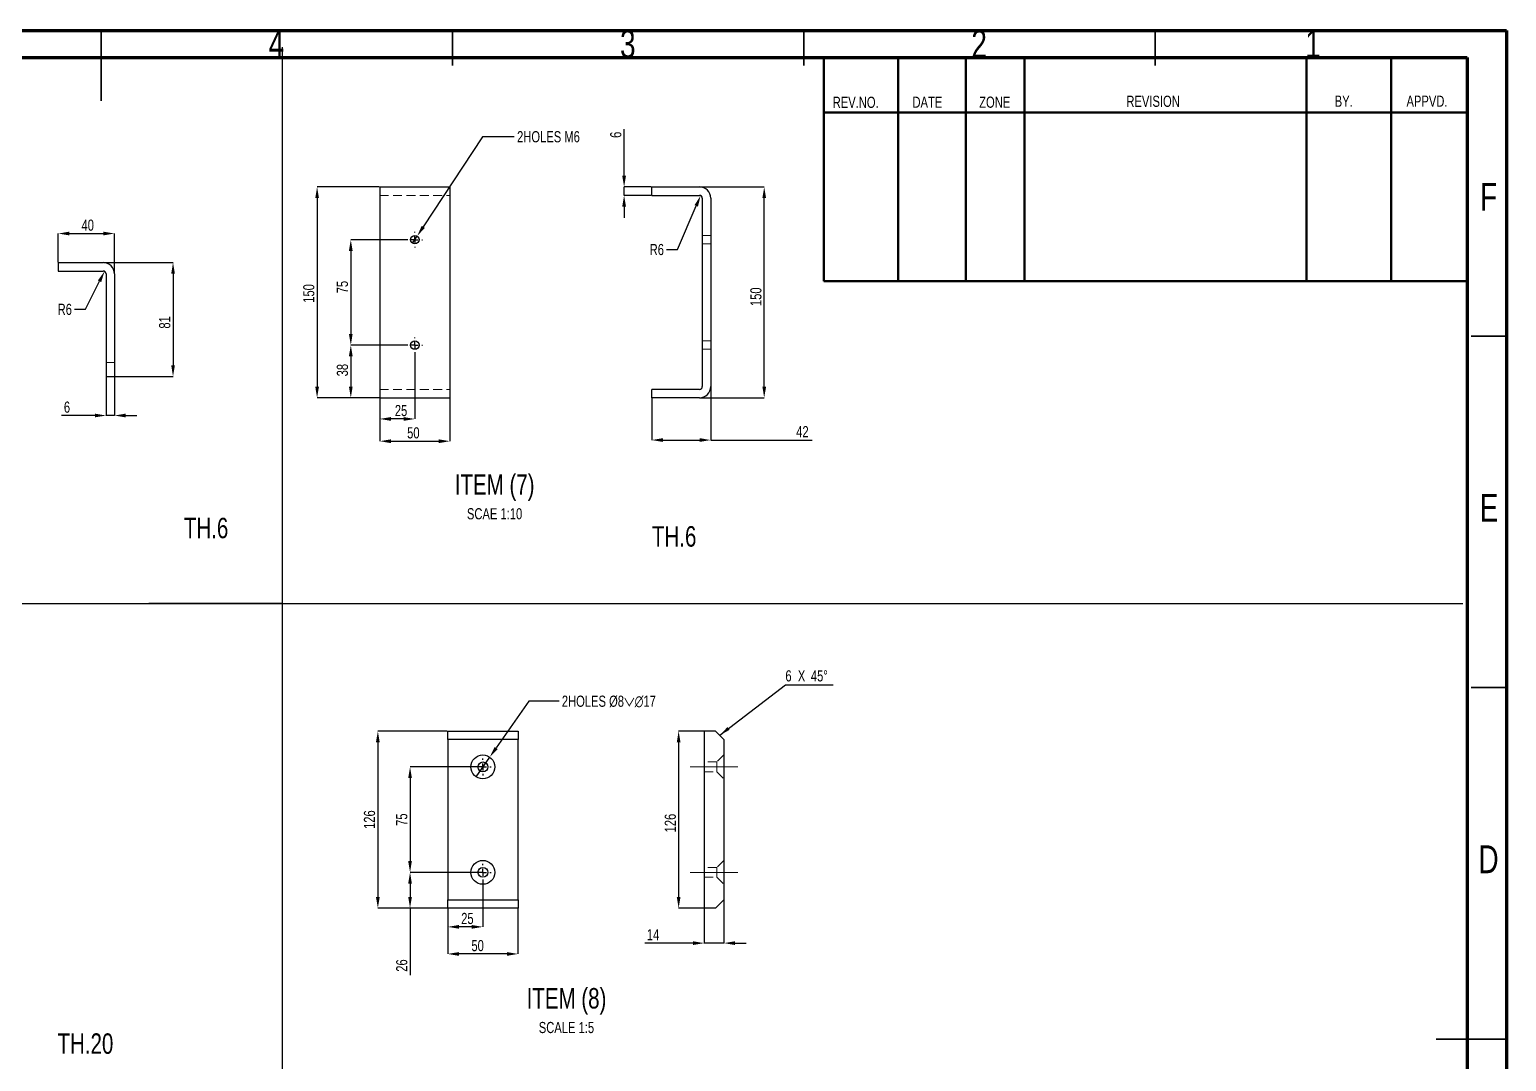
# Model space of a CAD drawing. Header units: millimetres. Extents: x 15 to 1268, y -316 to 292.
# Drawn here: x 633.7 to 843.9, y -175.8 to -29 of the extents above; entities that cross this region are included whole.
import ezdxf

# ---------------------------------------------------------------- set-up
doc = ezdxf.new("R2010")
doc.units = ezdxf.units.MM
doc.header["$PDSIZE"] = -1
doc.linetypes.add('CENTERX2', pattern=[20.32, 12.7, -2.54, 2.54, -2.54])
doc.linetypes.add('HIDDEN', pattern=[1.905, 1.27, -0.635])
doc.layers.add('FORMAT', color=7, linetype='Continuous')
doc.styles.add('SLDTEXTSTYLE0', font='TXT', dxfattribs={"width": 0.75})
doc.dimstyles.new('SLDDIMSTYLE10', dxfattribs={"dimtxt": 1.5875, "dimasz": 1.5875, "dimexe": 0, "dimexo": 0.0625, "dimgap": 0.396875, "dimtad": 0, "dimtih": 1, "dimtoh": 1, "dimdec": 0, "dimlfac": 5, "dimrnd": 1e-09, "dimzin": 12, "dimdsep": 46, "dimtxsty": 'SLDTEXTSTYLE0', "dimblk1": 'NONE', "dimsah": 1, "dimcen": 0, "dimadec": 0, "dimazin": 3, "dimtfac": 1, "dimtdec": 0, "dimtmove": 0, "dimatfit": 3, "dimldrblk": 'NONE', "dimfxl": 1, "dimfrac": 2, "dimtolj": 1, "dimtzin": 12, "dimarcsym": 0})
doc.dimstyles.new('SLDDIMSTYLE18', dxfattribs={"dimtxt": 1.5875, "dimasz": 1.5875, "dimexe": 0, "dimexo": 0.0625, "dimgap": 0.396875, "dimtad": 0, "dimtih": 1, "dimtoh": 1, "dimdec": 0, "dimlfac": 5, "dimrnd": 1e-09, "dimzin": 12, "dimdsep": 46, "dimtxsty": 'SLDTEXTSTYLE0', "dimblk1": 'NONE', "dimsah": 1, "dimcen": 0, "dimadec": 0, "dimazin": 3, "dimtfac": 1, "dimtdec": 0, "dimtmove": 0, "dimatfit": 3, "dimldrblk": 'NONE', "dimfxl": 1, "dimfrac": 2, "dimtolj": 1, "dimtzin": 12, "dimarcsym": 0})
doc.dimstyles.new('SLDDIMSTYLE28', dxfattribs={"dimtxt": 1.5875, "dimasz": 1.5875, "dimexe": 0, "dimexo": 0.0625, "dimgap": 0.396875, "dimtad": 0, "dimtih": 1, "dimtoh": 1, "dimdec": 0, "dimlfac": 5, "dimrnd": 1e-09, "dimzin": 12, "dimdsep": 46, "dimtxsty": 'SLDTEXTSTYLE0', "dimsah": 1, "dimcen": 0, "dimadec": 0, "dimazin": 3, "dimtfac": 1, "dimtdec": 0, "dimtofl": 0, "dimtmove": 1, "dimatfit": 3, "dimfxl": 1, "dimfrac": 2, "dimtolj": 1, "dimtzin": 12, "dimarcsym": 0})
doc.dimstyles.new('SLDDIMSTYLE6', dxfattribs={"dimtxt": 1.5875, "dimasz": 1.5875, "dimexe": 0, "dimexo": 0.0625, "dimgap": 0.396875, "dimtad": 1, "dimdec": 0, "dimlfac": 5, "dimrnd": 1e-09, "dimzin": 12, "dimdsep": 46, "dimtxsty": 'SLDTEXTSTYLE0', "dimsah": 1, "dimcen": 0.09, "dimadec": 0, "dimazin": 3, "dimtfac": 1, "dimtdec": 0, "dimtofl": 0, "dimtmove": 0, "dimatfit": 3, "dimfxl": 1, "dimfrac": 2, "dimtolj": 1, "dimtzin": 12, "dimarcsym": 0})
doc.dimstyles.new('SLDDIMSTYLE7', dxfattribs={"dimtxt": 1.5875, "dimasz": 1.5875, "dimexe": 0, "dimexo": 0.0625, "dimgap": 0.396875, "dimtad": 1, "dimdec": 0, "dimlfac": 5, "dimrnd": 1e-09, "dimzin": 12, "dimdsep": 46, "dimtxsty": 'SLDTEXTSTYLE0', "dimsah": 1, "dimcen": 0.09, "dimadec": 0, "dimazin": 3, "dimtfac": 1, "dimtdec": 0, "dimtmove": 0, "dimatfit": 0, "dimfxl": 1, "dimfrac": 2, "dimtolj": 1, "dimtzin": 12, "dimarcsym": 0})

# ---------------------------------------------------------------- blocks, each defined once
blk = doc.blocks.new('*D982')
at = {"layer": 'Defpoints', "color": 0}
for p in [(644.24, -62.18), (645.84, -78.38), (654.17, -78.38)]:
    blk.add_point(p, dxfattribs=at)
at = {"layer": 'FORMAT', "color": 0, "lineweight": -2}
for p, q in [((644.3, -62.18), (654.17, -62.18)), ((654.17, -63.77), (654.17, -76.79)), ((645.9, -78.38), (654.17, -78.38))]:
    blk.add_line(p, q, dxfattribs=at)
at = {"layer": 'FORMAT', "color": 0}
for points in [[(653.91, -63.77), (654.44, -63.77), (654.17, -62.18)], [(653.91, -76.79), (654.44, -76.79), (654.17, -78.38)]]:
    blk.add_solid(points, dxfattribs=at)
at = {"layer": 'FORMAT', "color": 0, "insert": (652.19, -70.69), "char_height": 1.587, "attachment_point": 2, "rotation": 90, "style": 'SLDTEXTSTYLE0'}
blk.add_mtext('\\A1;81', dxfattribs=at)
blk = doc.blocks.new('*D983')
at = {"layer": 'Defpoints', "color": 0}
for p in [(645.84, -58.05), (637.84, -62.18), (645.84, -63.78)]:
    blk.add_point(p, dxfattribs=at)
at = {"layer": 'FORMAT', "color": 0, "lineweight": -2}
for p, q in [((637.84, -62.12), (637.84, -58.05)), ((639.43, -58.05), (644.25, -58.05)), ((645.84, -63.72), (645.84, -58.05))]:
    blk.add_line(p, q, dxfattribs=at)
at = {"layer": 'FORMAT', "color": 0}
for points in [[(639.43, -57.78), (639.43, -58.31), (637.84, -58.05)], [(644.25, -57.78), (644.25, -58.31), (645.84, -58.05)]]:
    blk.add_solid(points, dxfattribs=at)
at = {"layer": 'FORMAT', "color": 0, "insert": (642.03, -56.06), "char_height": 1.587, "attachment_point": 2, "style": 'SLDTEXTSTYLE0'}
blk.add_mtext('\\A1;40', dxfattribs=at)
blk = doc.blocks.new('*D984')
at = {"layer": 'Defpoints', "color": 0}
for p in [(644.64, -78.38), (645.84, -78.38), (645.84, -83.94)]:
    blk.add_point(p, dxfattribs=at)
at = {"layer": 'FORMAT', "color": 0, "lineweight": -2}
for p, q in [((644.64, -78.44), (644.64, -83.94)), ((645.84, -78.44), (645.84, -83.94)), ((643.05, -83.94), (638.28, -83.94)), ((645.84, -83.94), (644.64, -83.94)), ((647.43, -83.94), (649.02, -83.94))]:
    blk.add_line(p, q, dxfattribs=at)
at = {"layer": 'FORMAT', "color": 0}
for points in [[(643.05, -83.67), (643.05, -84.2), (644.64, -83.94)], [(647.43, -83.67), (647.43, -84.2), (645.84, -83.94)]]:
    blk.add_solid(points, dxfattribs=at)
at = {"layer": 'FORMAT', "color": 0, "insert": (639.08, -81.95), "char_height": 1.587, "attachment_point": 2, "style": 'SLDTEXTSTYLE0'}
blk.add_mtext('\\A1;6', dxfattribs=at)
blk = doc.blocks.new('*D985')
at = {"layer": 'Defpoints', "color": 0}
for p in [(644.24, -63.78), (644.42, -63.42)]:
    blk.add_point(p, dxfattribs=at)
at = {"layer": 'FORMAT', "color": 0, "lineweight": -2}
for p, q in [((641.72, -68.83), (643.71, -64.84)), ((640.13, -68.83), (641.72, -68.83))]:
    blk.add_line(p, q, dxfattribs=at)
at = {"layer": 'FORMAT', "color": 0}
blk.add_solid([(643.47, -64.73), (643.95, -64.96), (644.42, -63.42)], dxfattribs=at)
at = {"layer": 'FORMAT', "color": 0, "insert": (637.75, -68.04), "char_height": 1.587, "attachment_point": 1, "style": 'SLDTEXTSTYLE0'}
blk.add_mtext('\\A1;R6', dxfattribs=at)
blk = doc.blocks.new('*D989')
at = {"layer": 'Defpoints', "color": 0}
for p in [(699.24, -132.54), (697.29, -135.32)]:
    blk.add_point(p, dxfattribs=at)
at = {"layer": 'FORMAT', "color": 0, "lineweight": -2}
for p, q in [((704.82, -124.6), (700.15, -131.24)), ((709.11, -124.6), (704.82, -124.6)), ((697.29, -135.32), (699.24, -132.54))]:
    blk.add_line(p, q, dxfattribs=at)
at = {"layer": 'FORMAT', "color": 0}
blk.add_solid([(699.94, -131.09), (700.37, -131.39), (699.24, -132.54)], dxfattribs=at)
at = {"layer": 'FORMAT', "color": 0, "insert": (709.5, -123.79), "char_height": 1.5875, "attachment_point": 1, "style": 'SLDTEXTSTYLE0'}
blk.add_mtext('\\A1;2HOLES %%c8{\\fGDT;w}∅17', dxfattribs=at)
blk = doc.blocks.new('_None')
blk = doc.blocks.new('*D990')
at = {"layer": 'Defpoints', "color": 0}
for p in [(698.26, -133.93), (687.9, -148.93), (698.26, -148.93)]:
    blk.add_point(p, dxfattribs=at)
at = {"layer": 'FORMAT', "color": 0, "lineweight": -2}
for p, q in [((698.2, -133.93), (687.9, -133.93)), ((687.9, -135.52), (687.9, -147.34)), ((698.2, -148.93), (687.9, -148.93))]:
    blk.add_line(p, q, dxfattribs=at)
at = {"layer": 'FORMAT', "color": 0}
for points in [[(687.64, -135.52), (688.16, -135.52), (687.9, -133.93)], [(687.64, -147.34), (688.16, -147.34), (687.9, -148.93)]]:
    blk.add_solid(points, dxfattribs=at)
at = {"layer": 'FORMAT', "color": 0, "insert": (685.92, -141.43), "char_height": 1.587, "attachment_point": 2, "rotation": 90, "style": 'SLDTEXTSTYLE0'}
blk.add_mtext('\\A1;75', dxfattribs=at)
blk = doc.blocks.new('*D991')
at = {"layer": 'Defpoints', "color": 0}
for p in [(698.26, -148.93), (687.9, -154.03), (693.26, -154.03)]:
    blk.add_point(p, dxfattribs=at)
at = {"layer": 'FORMAT', "color": 0, "lineweight": -2}
for p, q in [((698.2, -148.93), (687.9, -148.93)), ((687.9, -150.52), (687.9, -152.44)), ((693.2, -154.03), (687.9, -154.03)), ((687.9, -154.03), (687.9, -163.58))]:
    blk.add_line(p, q, dxfattribs=at)
at = {"layer": 'FORMAT', "color": 0}
for points in [[(687.64, -150.52), (688.16, -150.52), (687.9, -148.93)], [(687.64, -152.44), (688.16, -152.44), (687.9, -154.03)]]:
    blk.add_solid(points, dxfattribs=at)
at = {"layer": 'FORMAT', "color": 0, "insert": (685.92, -162.19), "char_height": 1.587, "attachment_point": 2, "rotation": 90, "style": 'SLDTEXTSTYLE0'}
blk.add_mtext('\\A1;26', dxfattribs=at)
blk = doc.blocks.new('*D992')
at = {"layer": 'Defpoints', "color": 0}
for p in [(693.26, -128.83), (683.32, -154.03), (693.26, -154.03)]:
    blk.add_point(p, dxfattribs=at)
at = {"layer": 'FORMAT', "color": 0, "lineweight": -2}
for p, q in [((693.2, -128.83), (683.32, -128.83)), ((683.32, -130.42), (683.32, -152.44)), ((693.2, -154.03), (683.32, -154.03))]:
    blk.add_line(p, q, dxfattribs=at)
at = {"layer": 'FORMAT', "color": 0}
for points in [[(683.05, -130.42), (683.58, -130.42), (683.32, -128.83)], [(683.05, -152.44), (683.58, -152.44), (683.32, -154.03)]]:
    blk.add_solid(points, dxfattribs=at)
at = {"layer": 'FORMAT', "color": 0, "insert": (681.33, -141.43), "char_height": 1.587, "attachment_point": 2, "rotation": 90, "style": 'SLDTEXTSTYLE0'}
blk.add_mtext('\\A1;126', dxfattribs=at)
blk = doc.blocks.new('*D993')
at = {"layer": 'Defpoints', "color": 0}
for p in [(693.26, -154.03), (703.26, -154.03), (693.26, -160.54)]:
    blk.add_point(p, dxfattribs=at)
at = {"layer": 'FORMAT', "color": 0, "lineweight": -2}
for p, q in [((693.26, -154.09), (693.26, -160.54)), ((703.26, -154.09), (703.26, -160.54)), ((701.68, -160.54), (694.85, -160.54))]:
    blk.add_line(p, q, dxfattribs=at)
at = {"layer": 'FORMAT', "color": 0}
for points in [[(694.85, -160.28), (694.85, -160.81), (693.26, -160.54)], [(701.68, -160.28), (701.68, -160.81), (703.26, -160.54)]]:
    blk.add_solid(points, dxfattribs=at)
at = {"layer": 'FORMAT', "color": 0, "insert": (697.52, -158.56), "char_height": 1.587, "attachment_point": 2, "style": 'SLDTEXTSTYLE0'}
blk.add_mtext('\\A1;50', dxfattribs=at)
blk = doc.blocks.new('*D994')
at = {"layer": 'Defpoints', "color": 0}
for p in [(698.26, -150.13), (693.26, -154.03), (693.26, -156.69)]:
    blk.add_point(p, dxfattribs=at)
at = {"layer": 'FORMAT', "color": 0, "lineweight": -2}
for p, q in [((698.26, -150.19), (698.26, -156.69)), ((693.26, -154.09), (693.26, -156.69)), ((696.68, -156.69), (694.85, -156.69))]:
    blk.add_line(p, q, dxfattribs=at)
at = {"layer": 'FORMAT', "color": 0}
for points in [[(694.85, -156.42), (694.85, -156.95), (693.26, -156.69)], [(696.68, -156.42), (696.68, -156.95), (698.26, -156.69)]]:
    blk.add_solid(points, dxfattribs=at)
at = {"layer": 'FORMAT', "color": 0, "insert": (696.06, -154.7), "char_height": 1.587, "attachment_point": 2, "style": 'SLDTEXTSTYLE0'}
blk.add_mtext('\\A1;25', dxfattribs=at)
blk = doc.blocks.new('SW_NOTE_0_116')
at = {"layer": 'FORMAT', "color": 0, "attachment_point": 2, "style": 'SLDTEXTSTYLE0'}
for s, insert, char_height in [('ITEM (8)', (7, 3.75), 2.91), ('SCALE 1:5', (6.99, -1.07), 1.587)]:
    blk.add_mtext(s, dxfattribs=dict(at, insert=insert, char_height=char_height))
blk = doc.blocks.new('SW_CENTERMARKSYMBOL_215')
at = {"layer": 'FORMAT', "color": 0}
for p, q in [((-1, 0), (-1.2, 0)), ((0, 0), (-0.5, 0)), ((0, 1), (0, 1.2)), ((0, 0), (0, 0.5)), ((0, 0), (0, -0.5)), ((0, 0), (0.5, 0)), ((1, 0), (1.2, 0)), ((0, -1), (0, -1.2))]:
    blk.add_line(p, q, dxfattribs=at)
blk = doc.blocks.new('SW_CENTERMARKSYMBOL_216')
at = {"layer": 'FORMAT', "color": 0}
for p, q in [((-1, 0), (-1.2, 0)), ((0, 0), (-0.5, 0)), ((0, 1), (0, 1.2)), ((0, 0), (0, 0.5)), ((0, 0), (0, -0.5)), ((0, 0), (0.5, 0)), ((1, 0), (1.2, 0)), ((0, -1), (0, -1.2))]:
    blk.add_line(p, q, dxfattribs=at)
blk = doc.blocks.new('*D939')
at = {"layer": 'Defpoints', "color": 0}
for p in [(729.77, -128.83), (726.12, -154.03), (729.77, -154.03)]:
    blk.add_point(p, dxfattribs=at)
at = {"layer": 'FORMAT', "color": 0, "lineweight": -2}
for p, q in [((729.7, -128.83), (726.12, -128.83)), ((726.12, -130.42), (726.12, -152.44)), ((729.7, -154.03), (726.12, -154.03))]:
    blk.add_line(p, q, dxfattribs=at)
at = {"layer": 'FORMAT', "color": 0}
for points in [[(725.86, -130.42), (726.39, -130.42), (726.12, -128.83)], [(725.86, -152.44), (726.39, -152.44), (726.12, -154.03)]]:
    blk.add_solid(points, dxfattribs=at)
at = {"layer": 'FORMAT', "color": 0, "insert": (724.14, -141.92), "char_height": 1.587, "attachment_point": 2, "rotation": 90, "style": 'SLDTEXTSTYLE0'}
blk.add_mtext('\\A1;126', dxfattribs=at)
blk = doc.blocks.new('SW_CHAMFER_DIMENSION_0')
at = {"layer": 'FORMAT', "color": 0}
for p, q in [((-9.35, -7.2), (0, 0)), ((0, 0), (6.82, 0))]:
    blk.add_line(p, q, dxfattribs=at)
blk.add_solid([(-9.35, -7.2), (-7.94, -6.42), (-8.24, -6.03)], dxfattribs=at)
at = {"layer": 'FORMAT', "color": 0, "attachment_point": 1, "style": 'SLDTEXTSTYLE0'}
for s, insert, char_height in [('6', (0, 2.05), 1.59), ('X', (1.77, 2.05), 1.59), ('45°', (3.63, 2.05), 1.587)]:
    blk.add_mtext(s, dxfattribs=dict(at, insert=insert, char_height=char_height))
blk = doc.blocks.new('*D940')
at = {"layer": 'Defpoints', "color": 0}
for p in [(732.57, -152.83), (729.77, -154.03), (732.57, -159)]:
    blk.add_point(p, dxfattribs=at)
at = {"layer": 'FORMAT', "color": 0, "lineweight": -2}
for p, q in [((732.57, -152.89), (732.57, -159)), ((729.77, -154.09), (729.77, -159)), ((728.18, -159), (721.29, -159)), ((732.57, -159), (729.77, -159)), ((734.15, -159), (735.74, -159))]:
    blk.add_line(p, q, dxfattribs=at)
at = {"layer": 'FORMAT', "color": 0}
for points in [[(728.18, -158.74), (728.18, -159.27), (729.77, -159)], [(734.15, -158.74), (734.15, -159.27), (732.57, -159)]]:
    blk.add_solid(points, dxfattribs=at)
at = {"layer": 'FORMAT', "color": 0, "insert": (722.48, -157.02), "char_height": 1.587, "attachment_point": 2, "style": 'SLDTEXTSTYLE0'}
blk.add_mtext('\\A1;14', dxfattribs=at)
blk = doc.blocks.new('*D941')
at = {"layer": 'Defpoints', "color": 0}
for p in [(688.91, -58.42), (688.25, -59.42)]:
    blk.add_point(p, dxfattribs=at)
at = {"layer": 'FORMAT', "color": 0, "lineweight": -2}
for p, q in [((698.21, -44.27), (689.78, -57.09)), ((702.73, -44.27), (698.21, -44.27)), ((688.25, -59.42), (688.91, -58.42))]:
    blk.add_line(p, q, dxfattribs=at)
at = {"layer": 'FORMAT', "color": 0}
blk.add_solid([(689.56, -56.95), (690, -57.24), (688.91, -58.42)], dxfattribs=at)
at = {"layer": 'FORMAT', "color": 0, "insert": (703.13, -43.48), "char_height": 1.5875, "attachment_point": 1, "style": 'SLDTEXTSTYLE0'}
blk.add_mtext('\\A1;2HOLES M6', dxfattribs=at)
blk = doc.blocks.new('*D942')
at = {"layer": 'Defpoints', "color": 0}
for p in [(683.58, -81.42), (693.58, -81.42), (693.58, -87.59)]:
    blk.add_point(p, dxfattribs=at)
at = {"layer": 'FORMAT', "color": 0, "lineweight": -2}
for p, q in [((683.58, -81.48), (683.58, -87.59)), ((693.58, -81.48), (693.58, -87.59)), ((685.17, -87.59), (691.99, -87.59))]:
    blk.add_line(p, q, dxfattribs=at)
at = {"layer": 'FORMAT', "color": 0}
for points in [[(685.17, -87.33), (685.17, -87.86), (683.58, -87.59)], [(691.99, -87.33), (691.99, -87.86), (693.58, -87.59)]]:
    blk.add_solid(points, dxfattribs=at)
at = {"layer": 'FORMAT', "color": 0, "insert": (688.37, -85.61), "char_height": 1.587, "attachment_point": 2, "style": 'SLDTEXTSTYLE0'}
blk.add_mtext('\\A1;50', dxfattribs=at)
blk = doc.blocks.new('*D943')
at = {"layer": 'Defpoints', "color": 0}
for p in [(683.58, -51.42), (674.67, -81.42), (683.58, -81.42)]:
    blk.add_point(p, dxfattribs=at)
at = {"layer": 'FORMAT', "color": 0, "lineweight": -2}
for p, q in [((683.52, -51.42), (674.67, -51.42)), ((674.67, -53.01), (674.67, -79.83)), ((683.52, -81.42), (674.67, -81.42))]:
    blk.add_line(p, q, dxfattribs=at)
at = {"layer": 'FORMAT', "color": 0}
for points in [[(674.41, -53.01), (674.94, -53.01), (674.67, -51.42)], [(674.41, -79.83), (674.94, -79.83), (674.67, -81.42)]]:
    blk.add_solid(points, dxfattribs=at)
at = {"layer": 'FORMAT', "color": 0, "insert": (672.69, -66.57), "char_height": 1.587, "attachment_point": 2, "rotation": 90, "style": 'SLDTEXTSTYLE0'}
blk.add_mtext('\\A1;150', dxfattribs=at)
blk = doc.blocks.new('*D944')
at = {"layer": 'Defpoints', "color": 0}
for p in [(687.48, -58.92), (679.47, -73.92), (687.48, -73.92)]:
    blk.add_point(p, dxfattribs=at)
at = {"layer": 'FORMAT', "color": 0, "lineweight": -2}
for p, q in [((687.42, -58.92), (679.47, -58.92)), ((679.47, -60.51), (679.47, -72.33)), ((687.42, -73.92), (679.47, -73.92))]:
    blk.add_line(p, q, dxfattribs=at)
at = {"layer": 'FORMAT', "color": 0}
for points in [[(679.2, -60.51), (679.73, -60.51), (679.47, -58.92)], [(679.2, -72.33), (679.73, -72.33), (679.47, -73.92)]]:
    blk.add_solid(points, dxfattribs=at)
at = {"layer": 'FORMAT', "color": 0, "insert": (677.48, -65.67), "char_height": 1.587, "attachment_point": 2, "rotation": 90, "style": 'SLDTEXTSTYLE0'}
blk.add_mtext('\\A1;75', dxfattribs=at)
blk = doc.blocks.new('*D945')
at = {"layer": 'Defpoints', "color": 0}
for p in [(687.48, -73.92), (679.47, -81.42), (683.58, -81.42)]:
    blk.add_point(p, dxfattribs=at)
at = {"layer": 'FORMAT', "color": 0, "lineweight": -2}
for p, q in [((687.42, -73.92), (679.47, -73.92)), ((679.47, -75.51), (679.47, -79.83)), ((683.52, -81.42), (679.47, -81.42))]:
    blk.add_line(p, q, dxfattribs=at)
at = {"layer": 'FORMAT', "color": 0}
for points in [[(679.2, -75.51), (679.73, -75.51), (679.47, -73.92)], [(679.2, -79.83), (679.73, -79.83), (679.47, -81.42)]]:
    blk.add_solid(points, dxfattribs=at)
at = {"layer": 'FORMAT', "color": 0, "insert": (677.48, -77.48), "char_height": 1.587, "attachment_point": 2, "rotation": 90, "style": 'SLDTEXTSTYLE0'}
blk.add_mtext('\\A1;38', dxfattribs=at)
blk = doc.blocks.new('*D946')
at = {"layer": 'Defpoints', "color": 0}
for p in [(688.58, -75.02), (683.58, -81.42), (683.58, -84.43)]:
    blk.add_point(p, dxfattribs=at)
at = {"layer": 'FORMAT', "color": 0, "lineweight": -2}
for p, q in [((688.58, -75.08), (688.58, -84.43)), ((683.58, -81.48), (683.58, -84.43)), ((686.99, -84.43), (685.17, -84.43))]:
    blk.add_line(p, q, dxfattribs=at)
at = {"layer": 'FORMAT', "color": 0}
for points in [[(685.17, -84.16), (685.17, -84.69), (683.58, -84.43)], [(686.99, -84.16), (686.99, -84.69), (688.58, -84.43)]]:
    blk.add_solid(points, dxfattribs=at)
at = {"layer": 'FORMAT', "color": 0, "insert": (686.62, -82.44), "char_height": 1.587, "attachment_point": 2, "style": 'SLDTEXTSTYLE0'}
blk.add_mtext('\\A1;25', dxfattribs=at)
blk = doc.blocks.new('SW_NOTE_0_117')
at = {"layer": 'FORMAT', "color": 0, "attachment_point": 2, "style": 'SLDTEXTSTYLE0'}
for s, insert, char_height in [('ITEM (7)', (7, 3.75), 2.91), ('SCAE 1:10', (6.99, -1.07), 1.587)]:
    blk.add_mtext(s, dxfattribs=dict(at, insert=insert, char_height=char_height))
blk = doc.blocks.new('SW_CENTERMARKSYMBOL_217')
at = {"layer": 'FORMAT', "color": 0}
for p, q in [((-1, 0), (-1.1, 0)), ((0, 0), (-0.5, 0)), ((0, 1), (0, 1.1)), ((0, 0), (0, 0.5)), ((0, 0), (0, -0.5)), ((0, 0), (0.5, 0)), ((1, 0), (1.1, 0)), ((0, -1), (0, -1.1))]:
    blk.add_line(p, q, dxfattribs=at)
blk = doc.blocks.new('SW_CENTERMARKSYMBOL_218')
at = {"layer": 'FORMAT', "color": 0}
for p, q in [((-1, 0), (-1.1, 0)), ((0, 0), (-0.5, 0)), ((0, 1), (0, 1.1)), ((0, 0), (0, 0.5)), ((0, 0), (0, -0.5)), ((0, 0), (0.5, 0)), ((1, 0), (1.1, 0)), ((0, -1), (0, -1.1))]:
    blk.add_line(p, q, dxfattribs=at)
blk = doc.blocks.new('*D947')
at = {"layer": 'Defpoints', "color": 0}
for p in [(730.69, -79.82), (722.29, -81.42), (730.69, -87.43)]:
    blk.add_point(p, dxfattribs=at)
at = {"layer": 'FORMAT', "color": 0, "lineweight": -2}
for p, q in [((722.29, -81.48), (722.29, -87.43)), ((730.69, -79.88), (730.69, -87.43)), ((723.88, -87.43), (729.11, -87.43)), ((730.69, -87.43), (745.12, -87.43))]:
    blk.add_line(p, q, dxfattribs=at)
at = {"layer": 'FORMAT', "color": 0}
for points in [[(723.88, -87.16), (723.88, -87.69), (722.29, -87.43)], [(729.11, -87.16), (729.11, -87.69), (730.69, -87.43)]]:
    blk.add_solid(points, dxfattribs=at)
at = {"layer": 'FORMAT', "color": 0, "insert": (743.74, -85.44), "char_height": 1.587, "attachment_point": 2, "style": 'SLDTEXTSTYLE0'}
blk.add_mtext('\\A1;42', dxfattribs=at)
blk = doc.blocks.new('*D948')
at = {"layer": 'Defpoints', "color": 0}
for p in [(729.09, -51.42), (738.3, -51.42), (729.09, -81.42)]:
    blk.add_point(p, dxfattribs=at)
at = {"layer": 'FORMAT', "color": 0, "lineweight": -2}
for p, q in [((729.16, -51.42), (738.3, -51.42)), ((738.3, -79.83), (738.3, -53.01)), ((729.16, -81.42), (738.3, -81.42))]:
    blk.add_line(p, q, dxfattribs=at)
at = {"layer": 'FORMAT', "color": 0}
for points in [[(738.04, -53.01), (738.57, -53.01), (738.3, -51.42)], [(738.04, -79.83), (738.57, -79.83), (738.3, -81.42)]]:
    blk.add_solid(points, dxfattribs=at)
at = {"layer": 'FORMAT', "color": 0, "insert": (736.32, -67.04), "char_height": 1.587, "attachment_point": 2, "rotation": 90, "style": 'SLDTEXTSTYLE0'}
blk.add_mtext('\\A1;150', dxfattribs=at)
blk = doc.blocks.new('*D949')
at = {"layer": 'Defpoints', "color": 0}
for p in [(718.36, -51.42), (722.29, -51.42), (722.29, -52.62)]:
    blk.add_point(p, dxfattribs=at)
at = {"layer": 'FORMAT', "color": 0, "lineweight": -2}
for p, q in [((718.36, -49.83), (718.36, -43.2)), ((722.23, -51.42), (718.36, -51.42)), ((718.36, -52.62), (718.36, -51.42)), ((722.23, -52.62), (718.36, -52.62)), ((718.36, -54.21), (718.36, -55.8))]:
    blk.add_line(p, q, dxfattribs=at)
at = {"layer": 'FORMAT', "color": 0}
for points in [[(718.1, -49.83), (718.63, -49.83), (718.36, -51.42)], [(718.1, -54.21), (718.63, -54.21), (718.36, -52.62)]]:
    blk.add_solid(points, dxfattribs=at)
at = {"layer": 'FORMAT', "color": 0, "insert": (716.38, -44), "char_height": 1.587, "attachment_point": 2, "rotation": 90, "style": 'SLDTEXTSTYLE0'}
blk.add_mtext('\\A1;6', dxfattribs=at)
blk = doc.blocks.new('*D950')
at = {"layer": 'Defpoints', "color": 0}
for p in [(729.09, -53.02), (729.25, -52.65)]:
    blk.add_point(p, dxfattribs=at)
at = {"layer": 'FORMAT', "color": 0, "lineweight": -2}
for p, q in [((725.97, -60.33), (728.63, -54.11)), ((724.38, -60.33), (725.97, -60.33))]:
    blk.add_line(p, q, dxfattribs=at)
at = {"layer": 'FORMAT', "color": 0}
blk.add_solid([(728.38, -54.01), (728.87, -54.22), (729.25, -52.65)], dxfattribs=at)
at = {"layer": 'FORMAT', "color": 0, "insert": (722, -59.53), "char_height": 1.587, "attachment_point": 1, "style": 'SLDTEXTSTYLE0'}
blk.add_mtext('\\A1;R6', dxfattribs=at)

msp = doc.modelspace()

# ---------------------------------------------------------------- linework, layer by layer
at = {"color": 7, "linetype": 'Continuous', "lineweight": 70}
for p, q in [((443.92922859, -29.14500481), (843.92922859, -29.14500481)), ((843.92922859, -29.14500481), (843.92922859, -316.14500481)), ((448.92922859, -33.0114798), (838.33170071, -33.0114798)), ((838.33170071, -33.0114798), (838.33170071, -310.0114798))]:
    msp.add_line(p, q, dxfattribs=at)
at = {"color": 7, "linetype": 'Continuous', "lineweight": 35}
for p, q in [((643.92922859, -29.14400481), (643.92922859, -39.14600481)), ((643.92922859, -34.14500481), (643.92922859, -29.14500481)), ((693.92922859, -34.14500481), (693.92922859, -29.14500481)), ((743.92922859, -34.14500481), (743.92922859, -29.14500481)), ((793.92922859, -34.14500481), (793.92922859, -29.14500481)), ((838.92922859, -72.64500481), (843.92922859, -72.64500481)), ((838.92922859, -122.64500481), (843.92922859, -122.64500481)), ((843.93022859, -172.64500481), (833.92822859, -172.64500481)), ((838.92922859, -172.64500481), (843.92922859, -172.64500481))]:
    msp.add_line(p, q, dxfattribs=at)
at = {"color": 7, "linetype": 'Continuous', "lineweight": 50}
for p, q in [((746.77208956, -33.0114798), (746.77208956, -64.83439876)), ((757.34802816, -33.0114798), (757.34802816, -64.69769348)), ((767.00743886, -33.0114798), (767.00743886, -64.83441906)), ((775.36488575, -33.0114798), (775.36488575, -64.83439876)), ((815.4815714, -33.0114798), (815.4815714, -64.83439876)), ((827.51818323, -33.0114798), (827.51818323, -64.83441906)), ((838.33170071, -40.82720083), (746.77208956, -40.82720083)), ((838.33170071, -64.83439876), (746.77208956, -64.83439876))]:
    msp.add_line(p, q, dxfattribs=at)
at = {"color": 7, "linetype": 'Continuous', "lineweight": 25}
for p, q in [((683.57857004, -51.42190551), (693.57857004, -51.42190551)), ((683.57857004, -51.42190551), (683.57857004, -53.02190551)), ((693.57857004, -51.42190551), (693.57857004, -53.02190551)), ((722.29401646, -52.62190551), (722.29401646, -51.42190551)), ((722.29401646, -51.42190551), (729.09401646, -51.42190551)), ((683.57857004, -53.02190551), (683.57857004, -79.82190551)), ((693.57857004, -53.02190551), (693.57857004, -79.82190551)), ((722.29401646, -52.62190551), (729.09401646, -52.62190551)), ((729.49401646, -53.02190551), (729.49401646, -79.82190551)), ((730.69401646, -53.02190551), (730.69401646, -79.82190551)), ((637.8416866, -62.18108209), (637.8416866, -63.38108209)), ((637.8416866, -62.18108209), (644.2416866, -62.18108209)), ((637.8416866, -63.38108209), (644.2416866, -63.38108209)), ((644.6416866, -63.78108209), (644.6416866, -78.38108209)), ((645.8416866, -63.78108209), (645.8416866, -78.38108209)), ((644.6416866, -78.38108209), (645.8416866, -78.38108209)), ((683.57857004, -79.82190551), (683.57857004, -81.42190551)), ((693.57857004, -79.82190551), (693.57857004, -81.42190551)), ((683.57857004, -81.42190551), (693.57857004, -81.42190551)), ((722.29401646, -81.42190551), (722.29401646, -80.22190551)), ((729.09401646, -80.22190551), (722.29401646, -80.22190551)), ((729.09401646, -81.42190551), (722.29401646, -81.42190551)), ((693.26392112, -130.03220363), (693.26392112, -128.83220363)), ((693.26392112, -128.83220363), (703.26392112, -128.83220363)), ((703.26392112, -130.03220363), (693.26392112, -130.03220363)), ((693.26392112, -130.03220363), (693.26392112, -152.83220363)), ((703.26392112, -128.83220363), (703.26392112, -130.03220363)), ((703.26392112, -152.83220363), (703.26392112, -130.03220363)), ((729.76632402, -128.83220363), (729.76632402, -154.03220363)), ((731.36632402, -128.83220363), (729.76632402, -128.83220363)), ((732.56632402, -130.03220363), (731.36632402, -128.83220363)), ((732.56632402, -130.03220363), (732.56632402, -152.83220363)), ((693.26392112, -152.83220363), (703.26392112, -152.83220363)), ((693.26392112, -154.03220363), (693.26392112, -152.83220363)), ((703.26392112, -152.83220363), (703.26392112, -154.03220363)), ((731.36632402, -154.03220363), (732.56632402, -152.83220363)), ((703.26392112, -154.03220363), (693.26392112, -154.03220363)), ((731.36632402, -154.03220363), (729.76632402, -154.03220363))]:
    msp.add_line(p, q, dxfattribs=at)
at = {"color": 7, "linetype": 'HIDDEN', "lineweight": 18}
for p, q in [((683.57857004, -52.62190551), (693.57857004, -52.62190551)), ((730.69401646, -58.32190551), (729.49401646, -58.32190551)), ((729.49401646, -59.52190551), (730.69401646, -59.52190551)), ((730.69401646, -73.32190551), (729.49401646, -73.32190551)), ((729.49401646, -74.52190551), (730.69401646, -74.52190551)), ((644.6416866, -76.38108209), (645.8416866, -76.38108209)), ((683.57857004, -80.22190551), (693.57857004, -80.22190551)), ((732.56632402, -132.23220363), (731.56632402, -133.23220363)), ((731.56632402, -133.23220363), (729.76632402, -133.23220363)), ((731.56632402, -133.93220363), (731.56632402, -133.23220363)), ((731.56632402, -134.63220363), (731.56632402, -133.93220363)), ((729.76632402, -134.63220363), (731.56632402, -134.63220363)), ((731.56632402, -134.63220363), (732.56632402, -135.63220363)), ((731.56632402, -148.23220363), (729.76632402, -148.23220363)), ((732.56632402, -147.23220363), (731.56632402, -148.23220363)), ((731.56632402, -148.93220363), (731.56632402, -148.23220363)), ((731.56632402, -149.63220363), (731.56632402, -148.93220363)), ((729.76632402, -149.63220363), (731.56632402, -149.63220363)), ((731.56632402, -149.63220363), (732.56632402, -150.63220363))]:
    msp.add_line(p, q, dxfattribs=at)
at = {"color": 7, "linetype": 'Continuous', "lineweight": 25}
for centre, radius in [((688.57857004, -58.92190551), 0.6), ((688.57857004, -73.92190551), 0.6), ((698.26392112, -133.93220363), 1.7), ((698.26392112, -133.93220363), 0.7), ((698.26392112, -148.93220363), 1.7), ((698.26392112, -148.93220363), 0.7)]:
    msp.add_circle(centre, radius, dxfattribs=at)
for centre, radius, start, end in [((729.09401646, -53.02190551), 1.6, 0, 90), ((729.09401646, -53.02190551), 0.4, 0, 90), ((644.2416866, -63.78108209), 1.6, 0, 90), ((644.2416866, -63.78108209), 0.4, 0, 90), ((729.09401646, -79.82190551), 1.6, 270, 0), ((729.09401646, -79.82190551), 0.4, 270, 0)]:
    msp.add_arc(centre, radius, start, end, dxfattribs=at)
at = {"layer": 'FORMAT'}
for p, q in [((669.68194369, -31.52293166), (669.68194369, -310.46444782)), ((448.38403832, -110.69099032), (669.68194369, -110.69099032)), ((650.73902985, -110.69099032), (837.70707556, -110.69099032)), ((669.68194369, -110.69099032), (650.73902985, -110.69099032))]:
    msp.add_line(p, q, dxfattribs=at)
at = {"layer": 'FORMAT', "linetype": 'CENTERX2', "lineweight": 18, "ltscale": 4}
for p, q in [((733.56632402, -133.93220363), (727.76632402, -133.93220363)), ((734.56632402, -133.93220363), (729.56632402, -133.93220363)), ((733.56632402, -148.93220363), (727.76632402, -148.93220363)), ((734.56632402, -148.93220363), (729.56632402, -148.93220363))]:
    msp.add_line(p, q, dxfattribs=at)

# ---------------------------------------------------------------- block references
at = {"layer": 'FORMAT'}
for name, p in [('SW_CENTERMARKSYMBOL_217', (688.57857004, -58.92190551)), ('SW_CENTERMARKSYMBOL_218', (688.57857004, -73.92190551)), ('SW_NOTE_0_117', (692.94029346, -96.05129214)), ('SW_CHAMFER_DIMENSION_0', (741.31360221, -122.23540024)), ('SW_CENTERMARKSYMBOL_215', (698.26392112, -133.93220363)), ('SW_CENTERMARKSYMBOL_216', (698.26392112, -148.93220363)), ('SW_NOTE_0_116', (703.1664607, -169.14231074))]:
    msp.add_blockref(name, p, dxfattribs=at)

# ---------------------------------------------------------------- texts
at = {"color": 7, "linetype": 'Continuous', "lineweight": 0, "style": 'SLDTEXTSTYLE0'}
for s, insert, char_height, attachment_point in [('4', (668.88926554, -29.08485072), 3.96875, 2), ('3', (718.88926554, -29.08485072), 3.96875, 2), ('2', (768.88926554, -29.08485072), 3.96875, 2), ('1', (816.38926554, -29.08485072), 3.96875, 2), ('REV.NO.', (748.04535351, -38.58077758), 1.5875, 1), ('DATE', (759.39827535, -38.56555969), 1.5875, 1), ('ZONE', (768.8966005, -38.56555969), 1.5875, 1), ('REVISION', (789.83713408, -38.4384195), 1.5875, 1), ('BY.', (819.4902778, -38.42320162), 1.5875, 1), ('APPVD.', (829.70126889, -38.42320162), 1.5875, 1), ('F', (841.3869688, -50.83485072), 3.96875, 2), ('E', (841.4370375, -95.08485072), 3.96875, 2), ('D', (841.38191587, -145.08485072), 3.96875, 2)]:
    msp.add_mtext(s, dxfattribs=dict(at, insert=insert, char_height=char_height, attachment_point=attachment_point))
at = {"layer": 'FORMAT', "char_height": 2.910416667, "attachment_point": 1, "style": 'SLDTEXTSTYLE0'}
for s, insert in [('TH.6', (655.71243558, -98.4876865)), ('TH.6', (722.32366933, -99.6840547)), ('TH.20', (637.72800944, -171.83955149))]:
    msp.add_mtext(s, dxfattribs=dict(at, insert=insert))

# ---------------------------------------------------------------- dimensions: what is measured, and where the dimension line sits
at = {"layer": 'FORMAT'}
dim = msp.add_diameter_dim_2p(p1=(688.24903269, -59.42330867), p2=(688.90810739, -58.42050234), text='2HOLES M<>', dimstyle='SLDDIMSTYLE18', override={"dimpost": '<>'}, dxfattribs=at)
dim.commit()
dim.dimension.update_dxf_attribs({"geometry": '*D941', "text_midpoint": (708.28846413, -44.27435582), "dimtype": 163})
for base, p1, p2, dimstyle, picture, middle in [((718.36131888, -51.42190551), (722.29401646, -52.62190551), (722.29401646, -51.42190551), 'SLDDIMSTYLE7', '*D949', (718.36131888, -43.99787407)), ((674.67301635, -81.42190551), (683.57857004, -51.42190551), (683.57857004, -81.42190551), 'SLDDIMSTYLE6', '*D943', (674.67301635, -66.57285117)), ((738.3007161, -51.42190551), (729.09401646, -81.42190551), (729.09401646, -51.42190551), 'SLDDIMSTYLE6', '*D948', (738.3007161, -67.04239078)), ((679.46545102, -73.92190551), (687.47857004, -58.92190551), (687.47857004, -73.92190551), 'SLDDIMSTYLE6', '*D944', (679.46545102, -65.66717718)), ((654.17297403, -78.38108209), (644.2416866, -62.18108209), (645.8416866, -78.38108209), 'SLDDIMSTYLE6', '*D982', (654.17297403, -70.69003583)), ((679.4654510192, -81.4219055083), (687.4785700429, -73.9219055083), (683.5785700429, -81.4219055083), 'SLDDIMSTYLE7', '*D945', (679.4654510192, -77.4768470711)), ((683.31718276, -154.03220363), (693.26392112, -128.83220363), (693.26392112, -154.03220363), 'SLDDIMSTYLE6', '*D992', (683.31718276, -141.43220363)), ((726.12221386, -154.03220363), (729.76632402, -128.83220363), (729.76632402, -154.03220363), 'SLDDIMSTYLE6', '*D939', (726.12221386, -141.91814128)), ((687.90021809, -148.93220363), (698.26392112, -133.93220363), (698.26392112, -148.93220363), 'SLDDIMSTYLE6', '*D990', (687.90021809, -141.43220363)), ((687.9002180922, -154.0322036253), (698.2639211226, -148.9322036253), (693.2639211226, -154.0322036253), 'SLDDIMSTYLE6', '*D991', (687.9002180922, -162.1886690705))]:
    dim = msp.add_linear_dim(base=base, p1=p1, p2=p2, angle=90, dimstyle=dimstyle, dxfattribs=at)
    dim.commit()
    dim.dimension.update_dxf_attribs({"geometry": picture, "text_midpoint": middle, "dimtype": 160})
for center, mpoint, picture, middle in [((729.09401646, -53.02190551), (729.25143552, -52.65418382), '*D950', (725.96627299, -60.32813045)), ((644.2416866, -63.78108209), (644.42047417, -63.4232623), '*D985', (641.71859366, -68.83072054))]:
    dim = msp.add_radius_dim(center=center, mpoint=mpoint, text='R6', dimstyle='SLDDIMSTYLE28', dxfattribs=at)
    dim.commit()
    dim.dimension.update_dxf_attribs({"geometry": picture, "text_midpoint": middle, "dimtype": 164})
for base, p1, p2, dimstyle, picture, middle in [((645.8416866, -58.04716401), (637.8416866, -62.18108209), (645.8416866, -63.78108209), 'SLDDIMSTYLE7', '*D983', (642.02792805, -58.04716401)), ((683.57857004, -84.42660287), (688.57857004, -75.02190551), (683.57857004, -81.42190551), 'SLDDIMSTYLE7', '*D946', (686.61853388, -84.42660287)), ((645.8416866, -83.93709962), (644.6416866, -78.38108209), (645.8416866, -78.38108209), 'SLDDIMSTYLE7', '*D984', (639.07815411, -83.93709962)), ((730.69401646, -87.42796588), (722.29401646, -81.42190551), (730.69401646, -79.82190551), 'SLDDIMSTYLE6', '*D947', (743.73570457, -87.42796588)), ((693.57857004, -87.59085413), (683.57857004, -81.42190551), (693.57857004, -81.42190551), 'SLDDIMSTYLE6', '*D942', (688.36567746, -87.59085413)), ((693.26392112, -156.68656332), (698.26392112, -150.13220363), (693.26392112, -154.03220363), 'SLDDIMSTYLE7', '*D994', (696.0571103, -156.68656332)), ((732.56632402, -159.00158921), (729.76632402, -154.03220363), (732.56632402, -152.83220363), 'SLDDIMSTYLE7', '*D940', (722.4781037, -159.00158921)), ((693.26392112, -160.54154492), (703.26392112, -154.03220363), (693.26392112, -154.03220363), 'SLDDIMSTYLE6', '*D993', (697.52331062, -160.54154492))]:
    dim = msp.add_linear_dim(base=base, p1=p1, p2=p2, dimstyle=dimstyle, dxfattribs=at)
    dim.commit()
    dim.dimension.update_dxf_attribs({"geometry": picture, "text_midpoint": middle, "dimtype": 160})
dim = msp.add_diameter_dim_2p(p1=(697.28653665, -135.32314561), p2=(699.24130559, -132.54126164), text='2HOLES %%c8{\\fGDT;w}<>', dimstyle='SLDDIMSTYLE10', dxfattribs=at)
dim.commit()
dim.dimension.update_dxf_attribs({"geometry": '*D989', "text_midpoint": (717.58142571, -124.59631553), "dimtype": 163})

doc.saveas('drawing.dxf')
